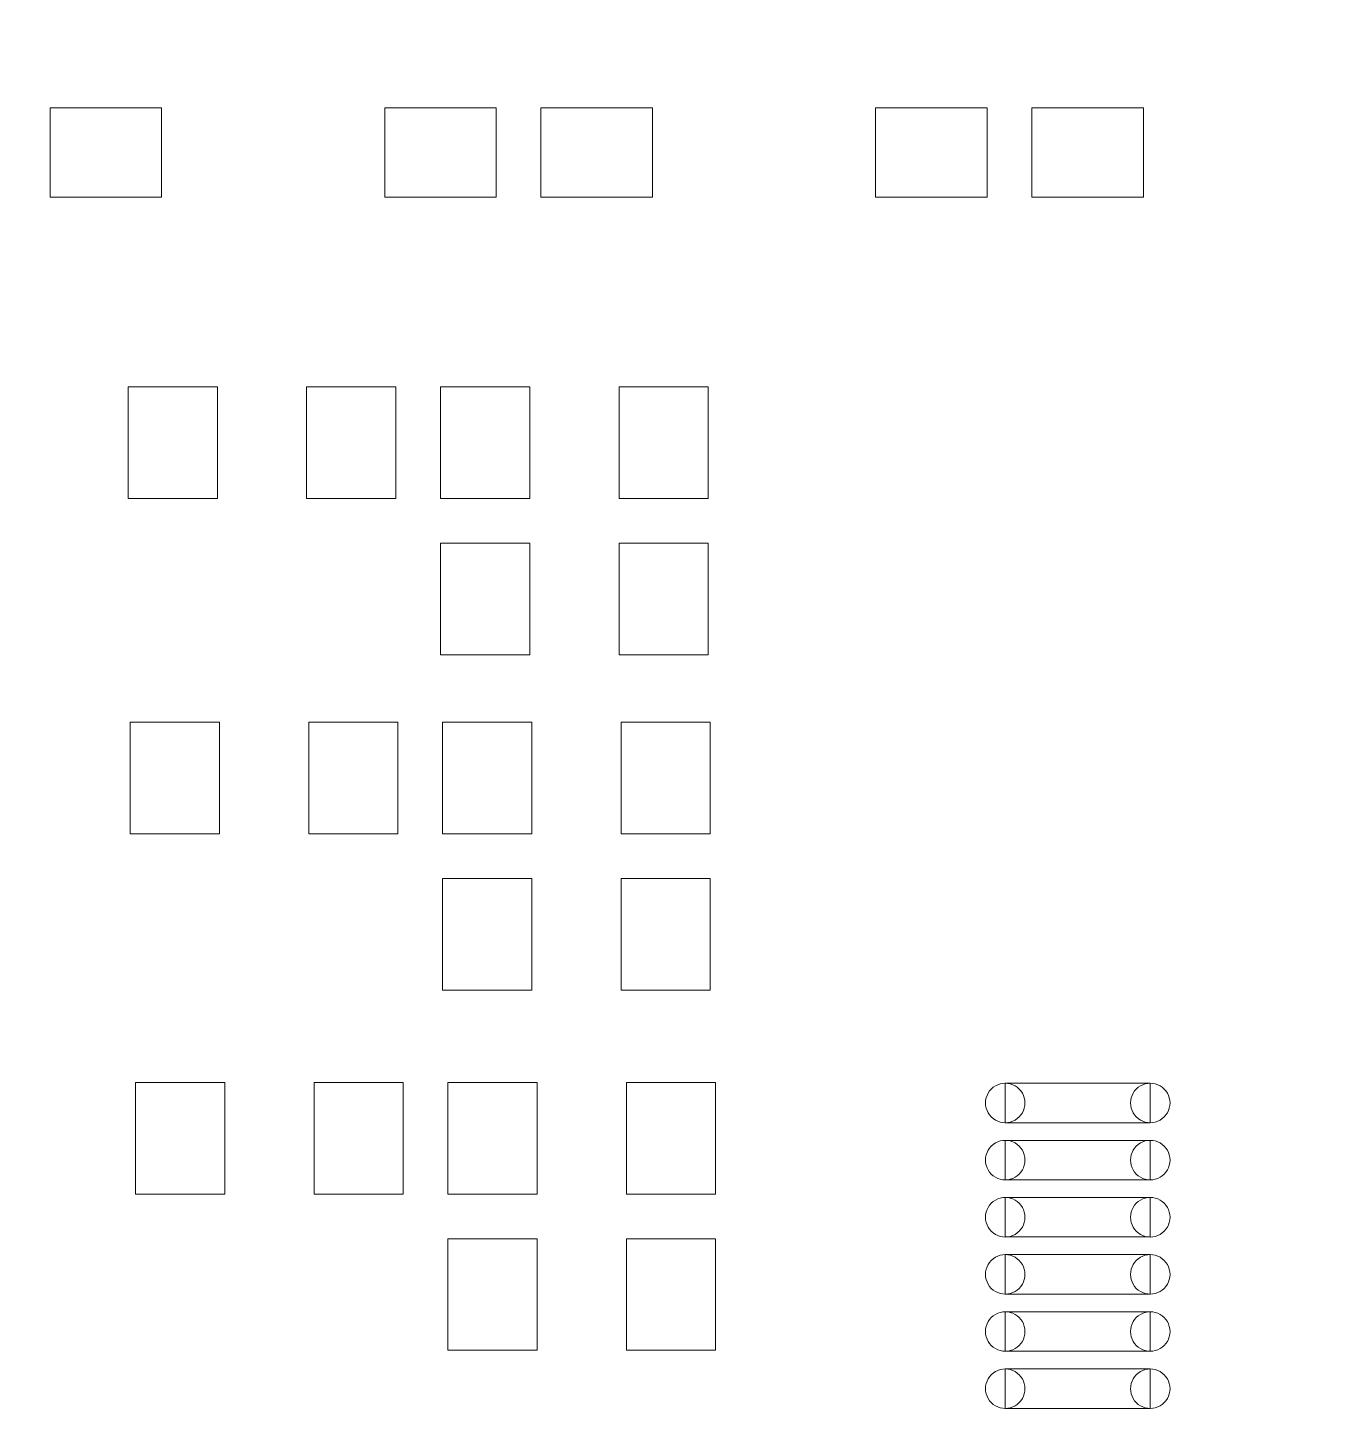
# Model space of a CAD drawing. Header units: millimetres. Extents: x -145 to 117, y -28 to 99.
# Drawn here: x -114.32 to -99.43, y 52.04 to 67.85 of the extents above; entities that cross this region are included whole.
import ezdxf

# ---------------------------------------------------------------- set-up
doc = ezdxf.new("R2010")
doc.units = ezdxf.units.MM
doc.header["$MEASUREMENT"] = 0
doc.layers.add('bottomstencil', color=7, linetype='Continuous')

msp = doc.modelspace()

# ---------------------------------------------------------------- linework, layer by layer
at = {"layer": 'bottomstencil', "color": 8, "lineweight": 9}
msp.add_open_spline([(-17.5854, 99.4833), (-17.5854, 99.4833), (-144.5854, 99.4833), (-144.5854, 99.4833), (-144.5854, 99.4833), (-144.5854, 99.4833), (-144.5854, -27.5167), (-144.5854, -27.5167), (-144.5854, -27.5167), (-144.5854, -27.5167), (-17.5854, -27.5167), (-17.5854, -27.5167), (-17.5854, -27.5167), (-17.5854, -27.5167), (-17.5854, 99.4833), (-17.5854, 99.4833)], degree=3, knots=[0, 0, 0, 0, 0.2, 0.2, 0.2, 0.2, 0.4, 0.4, 0.4, 0.4, 0.6, 0.6, 0.6, 0.6, 1, 1, 1, 1], dxfattribs=at)
at = {"layer": 'bottomstencil', "lineweight": 9}
for points, knots in [([(-114.0673, 65.9172), (-114.0673, 65.9172), (-114.0673, 66.9332), (-114.0673, 66.9332), (-114.0673, 66.9332), (-114.0673, 66.9332), (-112.7973, 66.9332), (-112.7973, 66.9332), (-112.7973, 66.9332), (-112.7973, 66.9332), (-112.7973, 65.9172), (-112.7973, 65.9172), (-112.7973, 65.9172), (-112.7973, 65.9172), (-114.0673, 65.9172), (-114.0673, 65.9172)], [0, 0, 0, 0, 0.2, 0.2, 0.2, 0.2, 0.4, 0.4, 0.4, 0.4, 0.6, 0.6, 0.6, 0.6, 1, 1, 1, 1]), ([(-110.2573, 65.9172), (-110.2573, 65.9172), (-110.2573, 66.9332), (-110.2573, 66.9332), (-110.2573, 66.9332), (-110.2573, 66.9332), (-108.9873, 66.9332), (-108.9873, 66.9332), (-108.9873, 66.9332), (-108.9873, 66.9332), (-108.9873, 65.9172), (-108.9873, 65.9172), (-108.9873, 65.9172), (-108.9873, 65.9172), (-110.2573, 65.9172), (-110.2573, 65.9172)], [0, 0, 0, 0, 0.2, 0.2, 0.2, 0.2, 0.4, 0.4, 0.4, 0.4, 0.6, 0.6, 0.6, 0.6, 1, 1, 1, 1]), ([(-108.4793, 65.9172), (-108.4793, 65.9172), (-108.4793, 66.9332), (-108.4793, 66.9332), (-108.4793, 66.9332), (-108.4793, 66.9332), (-107.2093, 66.9332), (-107.2093, 66.9332), (-107.2093, 66.9332), (-107.2093, 66.9332), (-107.2093, 65.9172), (-107.2093, 65.9172), (-107.2093, 65.9172), (-107.2093, 65.9172), (-108.4793, 65.9172), (-108.4793, 65.9172)], [0, 0, 0, 0, 0.2, 0.2, 0.2, 0.2, 0.4, 0.4, 0.4, 0.4, 0.6, 0.6, 0.6, 0.6, 1, 1, 1, 1]), ([(-104.6693, 65.9172), (-104.6693, 65.9172), (-104.6693, 66.9332), (-104.6693, 66.9332), (-104.6693, 66.9332), (-104.6693, 66.9332), (-103.3993, 66.9332), (-103.3993, 66.9332), (-103.3993, 66.9332), (-103.3993, 66.9332), (-103.3993, 65.9172), (-103.3993, 65.9172), (-103.3993, 65.9172), (-103.3993, 65.9172), (-104.6693, 65.9172), (-104.6693, 65.9172)], [0, 0, 0, 0, 0.2, 0.2, 0.2, 0.2, 0.4, 0.4, 0.4, 0.4, 0.6, 0.6, 0.6, 0.6, 1, 1, 1, 1]), ([(-102.8913, 65.9172), (-102.8913, 65.9172), (-102.8913, 66.9332), (-102.8913, 66.9332), (-102.8913, 66.9332), (-102.8913, 66.9332), (-101.6213, 66.9332), (-101.6213, 66.9332), (-101.6213, 66.9332), (-101.6213, 66.9332), (-101.6213, 65.9172), (-101.6213, 65.9172), (-101.6213, 65.9172), (-101.6213, 65.9172), (-102.8913, 65.9172), (-102.8913, 65.9172)], [0, 0, 0, 0, 0.2, 0.2, 0.2, 0.2, 0.4, 0.4, 0.4, 0.4, 0.6, 0.6, 0.6, 0.6, 1, 1, 1, 1]), ([(-113.1783, 62.4882), (-113.1783, 62.4882), (-113.1783, 63.7582), (-113.1783, 63.7582), (-113.1783, 63.7582), (-113.1783, 63.7582), (-112.1623, 63.7582), (-112.1623, 63.7582), (-112.1623, 63.7582), (-112.1623, 63.7582), (-112.1623, 62.4882), (-112.1623, 62.4882), (-112.1623, 62.4882), (-112.1623, 62.4882), (-113.1783, 62.4882), (-113.1783, 62.4882)], [0, 0, 0, 0, 0.2, 0.2, 0.2, 0.2, 0.4, 0.4, 0.4, 0.4, 0.6, 0.6, 0.6, 0.6, 1, 1, 1, 1]), ([(-111.1463, 62.4882), (-111.1463, 62.4882), (-111.1463, 63.7582), (-111.1463, 63.7582), (-111.1463, 63.7582), (-111.1463, 63.7582), (-110.1303, 63.7582), (-110.1303, 63.7582), (-110.1303, 63.7582), (-110.1303, 63.7582), (-110.1303, 62.4882), (-110.1303, 62.4882), (-110.1303, 62.4882), (-110.1303, 62.4882), (-111.1463, 62.4882), (-111.1463, 62.4882)], [0, 0, 0, 0, 0.2, 0.2, 0.2, 0.2, 0.4, 0.4, 0.4, 0.4, 0.6, 0.6, 0.6, 0.6, 1, 1, 1, 1]), ([(-109.6223, 62.4882), (-109.6223, 62.4882), (-109.6223, 63.7582), (-109.6223, 63.7582), (-109.6223, 63.7582), (-109.6223, 63.7582), (-108.6063, 63.7582), (-108.6063, 63.7582), (-108.6063, 63.7582), (-108.6063, 63.7582), (-108.6063, 62.4882), (-108.6063, 62.4882), (-108.6063, 62.4882), (-108.6063, 62.4882), (-109.6223, 62.4882), (-109.6223, 62.4882)], [0, 0, 0, 0, 0.2, 0.2, 0.2, 0.2, 0.4, 0.4, 0.4, 0.4, 0.6, 0.6, 0.6, 0.6, 1, 1, 1, 1]), ([(-107.5903, 62.4882), (-107.5903, 62.4882), (-107.5903, 63.7582), (-107.5903, 63.7582), (-107.5903, 63.7582), (-107.5903, 63.7582), (-106.5743, 63.7582), (-106.5743, 63.7582), (-106.5743, 63.7582), (-106.5743, 63.7582), (-106.5743, 62.4882), (-106.5743, 62.4882), (-106.5743, 62.4882), (-106.5743, 62.4882), (-107.5903, 62.4882), (-107.5903, 62.4882)], [0, 0, 0, 0, 0.2, 0.2, 0.2, 0.2, 0.4, 0.4, 0.4, 0.4, 0.6, 0.6, 0.6, 0.6, 1, 1, 1, 1]), ([(-109.6223, 60.7102), (-109.6223, 60.7102), (-109.6223, 61.9802), (-109.6223, 61.9802), (-109.6223, 61.9802), (-109.6223, 61.9802), (-108.6063, 61.9802), (-108.6063, 61.9802), (-108.6063, 61.9802), (-108.6063, 61.9802), (-108.6063, 60.7102), (-108.6063, 60.7102), (-108.6063, 60.7102), (-108.6063, 60.7102), (-109.6223, 60.7102), (-109.6223, 60.7102)], [0, 0, 0, 0, 0.2, 0.2, 0.2, 0.2, 0.4, 0.4, 0.4, 0.4, 0.6, 0.6, 0.6, 0.6, 1, 1, 1, 1]), ([(-107.5903, 60.7102), (-107.5903, 60.7102), (-107.5903, 61.9802), (-107.5903, 61.9802), (-107.5903, 61.9802), (-107.5903, 61.9802), (-106.5743, 61.9802), (-106.5743, 61.9802), (-106.5743, 61.9802), (-106.5743, 61.9802), (-106.5743, 60.7102), (-106.5743, 60.7102), (-106.5743, 60.7102), (-106.5743, 60.7102), (-107.5903, 60.7102), (-107.5903, 60.7102)], [0, 0, 0, 0, 0.2, 0.2, 0.2, 0.2, 0.4, 0.4, 0.4, 0.4, 0.6, 0.6, 0.6, 0.6, 1, 1, 1, 1]), ([(-113.1554, 58.6731), (-113.1554, 58.6731), (-113.1554, 59.9431), (-113.1554, 59.9431), (-113.1554, 59.9431), (-113.1554, 59.9431), (-112.1394, 59.9431), (-112.1394, 59.9431), (-112.1394, 59.9431), (-112.1394, 59.9431), (-112.1394, 58.6731), (-112.1394, 58.6731), (-112.1394, 58.6731), (-112.1394, 58.6731), (-113.1554, 58.6731), (-113.1554, 58.6731)], [0, 0, 0, 0, 0.2, 0.2, 0.2, 0.2, 0.4, 0.4, 0.4, 0.4, 0.6, 0.6, 0.6, 0.6, 1, 1, 1, 1]), ([(-111.1234, 58.6731), (-111.1234, 58.6731), (-111.1234, 59.9431), (-111.1234, 59.9431), (-111.1234, 59.9431), (-111.1234, 59.9431), (-110.1074, 59.9431), (-110.1074, 59.9431), (-110.1074, 59.9431), (-110.1074, 59.9431), (-110.1074, 58.6731), (-110.1074, 58.6731), (-110.1074, 58.6731), (-110.1074, 58.6731), (-111.1234, 58.6731), (-111.1234, 58.6731)], [0, 0, 0, 0, 0.2, 0.2, 0.2, 0.2, 0.4, 0.4, 0.4, 0.4, 0.6, 0.6, 0.6, 0.6, 1, 1, 1, 1]), ([(-109.5994, 58.6731), (-109.5994, 58.6731), (-109.5994, 59.9431), (-109.5994, 59.9431), (-109.5994, 59.9431), (-109.5994, 59.9431), (-108.5834, 59.9431), (-108.5834, 59.9431), (-108.5834, 59.9431), (-108.5834, 59.9431), (-108.5834, 58.6731), (-108.5834, 58.6731), (-108.5834, 58.6731), (-108.5834, 58.6731), (-109.5994, 58.6731), (-109.5994, 58.6731)], [0, 0, 0, 0, 0.2, 0.2, 0.2, 0.2, 0.4, 0.4, 0.4, 0.4, 0.6, 0.6, 0.6, 0.6, 1, 1, 1, 1]), ([(-107.5674, 58.6731), (-107.5674, 58.6731), (-107.5674, 59.9431), (-107.5674, 59.9431), (-107.5674, 59.9431), (-107.5674, 59.9431), (-106.5514, 59.9431), (-106.5514, 59.9431), (-106.5514, 59.9431), (-106.5514, 59.9431), (-106.5514, 58.6731), (-106.5514, 58.6731), (-106.5514, 58.6731), (-106.5514, 58.6731), (-107.5674, 58.6731), (-107.5674, 58.6731)], [0, 0, 0, 0, 0.2, 0.2, 0.2, 0.2, 0.4, 0.4, 0.4, 0.4, 0.6, 0.6, 0.6, 0.6, 1, 1, 1, 1]), ([(-109.5994, 56.8951), (-109.5994, 56.8951), (-109.5994, 58.1651), (-109.5994, 58.1651), (-109.5994, 58.1651), (-109.5994, 58.1651), (-108.5834, 58.1651), (-108.5834, 58.1651), (-108.5834, 58.1651), (-108.5834, 58.1651), (-108.5834, 56.8951), (-108.5834, 56.8951), (-108.5834, 56.8951), (-108.5834, 56.8951), (-109.5994, 56.8951), (-109.5994, 56.8951)], [0, 0, 0, 0, 0.2, 0.2, 0.2, 0.2, 0.4, 0.4, 0.4, 0.4, 0.6, 0.6, 0.6, 0.6, 1, 1, 1, 1]), ([(-107.5674, 56.8951), (-107.5674, 56.8951), (-107.5674, 58.1651), (-107.5674, 58.1651), (-107.5674, 58.1651), (-107.5674, 58.1651), (-106.5514, 58.1651), (-106.5514, 58.1651), (-106.5514, 58.1651), (-106.5514, 58.1651), (-106.5514, 56.8951), (-106.5514, 56.8951), (-106.5514, 56.8951), (-106.5514, 56.8951), (-107.5674, 56.8951), (-107.5674, 56.8951)], [0, 0, 0, 0, 0.2, 0.2, 0.2, 0.2, 0.4, 0.4, 0.4, 0.4, 0.6, 0.6, 0.6, 0.6, 1, 1, 1, 1]), ([(-113.0945, 54.5761), (-113.0945, 54.5761), (-113.0945, 55.8461), (-113.0945, 55.8461), (-113.0945, 55.8461), (-113.0945, 55.8461), (-112.0785, 55.8461), (-112.0785, 55.8461), (-112.0785, 55.8461), (-112.0785, 55.8461), (-112.0785, 54.5761), (-112.0785, 54.5761), (-112.0785, 54.5761), (-112.0785, 54.5761), (-113.0945, 54.5761), (-113.0945, 54.5761)], [0, 0, 0, 0, 0.2, 0.2, 0.2, 0.2, 0.4, 0.4, 0.4, 0.4, 0.6, 0.6, 0.6, 0.6, 1, 1, 1, 1]), ([(-111.0625, 54.5761), (-111.0625, 54.5761), (-111.0625, 55.8461), (-111.0625, 55.8461), (-111.0625, 55.8461), (-111.0625, 55.8461), (-110.0465, 55.8461), (-110.0465, 55.8461), (-110.0465, 55.8461), (-110.0465, 55.8461), (-110.0465, 54.5761), (-110.0465, 54.5761), (-110.0465, 54.5761), (-110.0465, 54.5761), (-111.0625, 54.5761), (-111.0625, 54.5761)], [0, 0, 0, 0, 0.2, 0.2, 0.2, 0.2, 0.4, 0.4, 0.4, 0.4, 0.6, 0.6, 0.6, 0.6, 1, 1, 1, 1]), ([(-109.5385, 54.5761), (-109.5385, 54.5761), (-109.5385, 55.8461), (-109.5385, 55.8461), (-109.5385, 55.8461), (-109.5385, 55.8461), (-108.5225, 55.8461), (-108.5225, 55.8461), (-108.5225, 55.8461), (-108.5225, 55.8461), (-108.5225, 54.5761), (-108.5225, 54.5761), (-108.5225, 54.5761), (-108.5225, 54.5761), (-109.5385, 54.5761), (-109.5385, 54.5761)], [0, 0, 0, 0, 0.2, 0.2, 0.2, 0.2, 0.4, 0.4, 0.4, 0.4, 0.6, 0.6, 0.6, 0.6, 1, 1, 1, 1]), ([(-107.5065, 54.5761), (-107.5065, 54.5761), (-107.5065, 55.8461), (-107.5065, 55.8461), (-107.5065, 55.8461), (-107.5065, 55.8461), (-106.4905, 55.8461), (-106.4905, 55.8461), (-106.4905, 55.8461), (-106.4905, 55.8461), (-106.4905, 54.5761), (-106.4905, 54.5761), (-106.4905, 54.5761), (-106.4905, 54.5761), (-107.5065, 54.5761), (-107.5065, 54.5761)], [0, 0, 0, 0, 0.2, 0.2, 0.2, 0.2, 0.4, 0.4, 0.4, 0.4, 0.6, 0.6, 0.6, 0.6, 1, 1, 1, 1]), ([(-103.4184, 55.6124), (-103.4184, 55.6927), (-103.3755, 55.7669), (-103.306, 55.8071), (-103.306, 55.8071), (-103.2364, 55.8472), (-103.1507, 55.8472), (-103.0812, 55.8071), (-103.0812, 55.8071), (-103.0116, 55.7669), (-102.9688, 55.6927), (-102.9688, 55.6124)], [0, 0, 0, 0, 0.25, 0.25, 0.25, 0.25, 0.5, 0.5, 0.5, 0.5, 1, 1, 1, 1]), ([(-103.1936, 55.3876), (-103.1936, 55.3876), (-103.1936, 55.8372), (-103.1936, 55.8372), (-103.1936, 55.8372), (-103.1936, 55.8372), (-101.5426, 55.8372), (-101.5426, 55.8372), (-101.5426, 55.8372), (-101.5426, 55.8372), (-101.5426, 55.3876), (-101.5426, 55.3876), (-101.5426, 55.3876), (-101.5426, 55.3876), (-103.1936, 55.3876), (-103.1936, 55.3876)], [0, 0, 0, 0, 0.2, 0.2, 0.2, 0.2, 0.4, 0.4, 0.4, 0.4, 0.6, 0.6, 0.6, 0.6, 1, 1, 1, 1]), ([(-101.7674, 55.6124), (-101.7674, 55.6927), (-101.7245, 55.7669), (-101.655, 55.8071), (-101.655, 55.8071), (-101.5854, 55.8472), (-101.4997, 55.8472), (-101.4302, 55.8071), (-101.4302, 55.8071), (-101.3606, 55.7669), (-101.3178, 55.6927), (-101.3178, 55.6124)], [0, 0, 0, 0, 0.25, 0.25, 0.25, 0.25, 0.5, 0.5, 0.5, 0.5, 1, 1, 1, 1]), ([(-102.9688, 55.6124), (-102.9688, 55.5321), (-103.0116, 55.4579), (-103.0812, 55.4177), (-103.0812, 55.4177), (-103.1507, 55.3776), (-103.2364, 55.3776), (-103.306, 55.4177), (-103.306, 55.4177), (-103.3755, 55.4579), (-103.4184, 55.5321), (-103.4184, 55.6124)], [0, 0, 0, 0, 0.25, 0.25, 0.25, 0.25, 0.5, 0.5, 0.5, 0.5, 1, 1, 1, 1]), ([(-103.1936, 55.6124), (-103.1936, 55.6124), (-103.1936, 55.6124), (-103.1936, 55.6124), (-103.1936, 55.6124), (-103.1936, 55.6124), (-103.1936, 55.6124), (-103.1936, 55.6124), (-103.1936, 55.6124), (-103.1936, 55.6124), (-103.1936, 55.6124), (-103.1936, 55.6124)], [0, 0, 0, 0, 0.25, 0.25, 0.25, 0.25, 0.5, 0.5, 0.5, 0.5, 1, 1, 1, 1]), ([(-103.1936, 55.6124), (-103.1936, 55.6124), (-103.1936, 55.6124), (-103.1936, 55.6124), (-103.1936, 55.6124), (-103.1936, 55.6124), (-103.1936, 55.6124), (-103.1936, 55.6124), (-103.1936, 55.6124), (-103.1936, 55.6124), (-103.1936, 55.6124), (-103.1936, 55.6124)], [0, 0, 0, 0, 0.25, 0.25, 0.25, 0.25, 0.5, 0.5, 0.5, 0.5, 1, 1, 1, 1]), ([(-101.3178, 55.6124), (-101.3178, 55.5321), (-101.3606, 55.4579), (-101.4302, 55.4177), (-101.4302, 55.4177), (-101.4997, 55.3776), (-101.5854, 55.3776), (-101.655, 55.4177), (-101.655, 55.4177), (-101.7245, 55.4579), (-101.7674, 55.5321), (-101.7674, 55.6124)], [0, 0, 0, 0, 0.25, 0.25, 0.25, 0.25, 0.5, 0.5, 0.5, 0.5, 1, 1, 1, 1]), ([(-101.5426, 55.6124), (-101.5426, 55.6124), (-101.5426, 55.6124), (-101.5426, 55.6124), (-101.5426, 55.6124), (-101.5426, 55.6124), (-101.5426, 55.6124), (-101.5426, 55.6124), (-101.5426, 55.6124), (-101.5426, 55.6124), (-101.5426, 55.6124), (-101.5426, 55.6124)], [0, 0, 0, 0, 0.25, 0.25, 0.25, 0.25, 0.5, 0.5, 0.5, 0.5, 1, 1, 1, 1]), ([(-101.5426, 55.6124), (-101.5426, 55.6124), (-101.5426, 55.6124), (-101.5426, 55.6124), (-101.5426, 55.6124), (-101.5426, 55.6124), (-101.5426, 55.6124), (-101.5426, 55.6124), (-101.5426, 55.6124), (-101.5426, 55.6124), (-101.5426, 55.6124), (-101.5426, 55.6124)], [0, 0, 0, 0, 0.25, 0.25, 0.25, 0.25, 0.5, 0.5, 0.5, 0.5, 1, 1, 1, 1]), ([(-103.4184, 54.9622), (-103.4184, 55.0425), (-103.3755, 55.1167), (-103.306, 55.1569), (-103.306, 55.1569), (-103.2364, 55.197), (-103.1507, 55.197), (-103.0812, 55.1569), (-103.0812, 55.1569), (-103.0116, 55.1167), (-102.9688, 55.0425), (-102.9688, 54.9622)], [0, 0, 0, 0, 0.25, 0.25, 0.25, 0.25, 0.5, 0.5, 0.5, 0.5, 1, 1, 1, 1]), ([(-103.1936, 54.7374), (-103.1936, 54.7374), (-103.1936, 55.187), (-103.1936, 55.187), (-103.1936, 55.187), (-103.1936, 55.187), (-101.5426, 55.187), (-101.5426, 55.187), (-101.5426, 55.187), (-101.5426, 55.187), (-101.5426, 54.7374), (-101.5426, 54.7374), (-101.5426, 54.7374), (-101.5426, 54.7374), (-103.1936, 54.7374), (-103.1936, 54.7374)], [0, 0, 0, 0, 0.2, 0.2, 0.2, 0.2, 0.4, 0.4, 0.4, 0.4, 0.6, 0.6, 0.6, 0.6, 1, 1, 1, 1]), ([(-101.7674, 54.9622), (-101.7674, 55.0425), (-101.7245, 55.1167), (-101.655, 55.1569), (-101.655, 55.1569), (-101.5854, 55.197), (-101.4997, 55.197), (-101.4302, 55.1569), (-101.4302, 55.1569), (-101.3606, 55.1167), (-101.3178, 55.0425), (-101.3178, 54.9622)], [0, 0, 0, 0, 0.25, 0.25, 0.25, 0.25, 0.5, 0.5, 0.5, 0.5, 1, 1, 1, 1]), ([(-102.9688, 54.9622), (-102.9688, 54.8819), (-103.0116, 54.8077), (-103.0812, 54.7675), (-103.0812, 54.7675), (-103.1507, 54.7274), (-103.2364, 54.7274), (-103.306, 54.7675), (-103.306, 54.7675), (-103.3755, 54.8077), (-103.4184, 54.8819), (-103.4184, 54.9622)], [0, 0, 0, 0, 0.25, 0.25, 0.25, 0.25, 0.5, 0.5, 0.5, 0.5, 1, 1, 1, 1]), ([(-103.1936, 54.9622), (-103.1936, 54.9622), (-103.1936, 54.9622), (-103.1936, 54.9622), (-103.1936, 54.9622), (-103.1936, 54.9622), (-103.1936, 54.9622), (-103.1936, 54.9622), (-103.1936, 54.9622), (-103.1936, 54.9622), (-103.1936, 54.9622), (-103.1936, 54.9622)], [0, 0, 0, 0, 0.25, 0.25, 0.25, 0.25, 0.5, 0.5, 0.5, 0.5, 1, 1, 1, 1]), ([(-103.1936, 54.9622), (-103.1936, 54.9622), (-103.1936, 54.9622), (-103.1936, 54.9622), (-103.1936, 54.9622), (-103.1936, 54.9622), (-103.1936, 54.9622), (-103.1936, 54.9622), (-103.1936, 54.9622), (-103.1936, 54.9622), (-103.1936, 54.9622), (-103.1936, 54.9622)], [0, 0, 0, 0, 0.25, 0.25, 0.25, 0.25, 0.5, 0.5, 0.5, 0.5, 1, 1, 1, 1]), ([(-101.3178, 54.9622), (-101.3178, 54.8819), (-101.3606, 54.8077), (-101.4302, 54.7675), (-101.4302, 54.7675), (-101.4997, 54.7274), (-101.5854, 54.7274), (-101.655, 54.7675), (-101.655, 54.7675), (-101.7245, 54.8077), (-101.7674, 54.8819), (-101.7674, 54.9622)], [0, 0, 0, 0, 0.25, 0.25, 0.25, 0.25, 0.5, 0.5, 0.5, 0.5, 1, 1, 1, 1]), ([(-101.5426, 54.9622), (-101.5426, 54.9622), (-101.5426, 54.9622), (-101.5426, 54.9622), (-101.5426, 54.9622), (-101.5426, 54.9622), (-101.5426, 54.9622), (-101.5426, 54.9622), (-101.5426, 54.9622), (-101.5426, 54.9622), (-101.5426, 54.9622), (-101.5426, 54.9622)], [0, 0, 0, 0, 0.25, 0.25, 0.25, 0.25, 0.5, 0.5, 0.5, 0.5, 1, 1, 1, 1]), ([(-101.5426, 54.9622), (-101.5426, 54.9622), (-101.5426, 54.9622), (-101.5426, 54.9622), (-101.5426, 54.9622), (-101.5426, 54.9622), (-101.5426, 54.9622), (-101.5426, 54.9622), (-101.5426, 54.9622), (-101.5426, 54.9622), (-101.5426, 54.9622), (-101.5426, 54.9622)], [0, 0, 0, 0, 0.25, 0.25, 0.25, 0.25, 0.5, 0.5, 0.5, 0.5, 1, 1, 1, 1]), ([(-103.4184, 54.3119), (-103.4184, 54.3922), (-103.3755, 54.4665), (-103.306, 54.5066), (-103.306, 54.5066), (-103.2364, 54.5468), (-103.1507, 54.5468), (-103.0812, 54.5066), (-103.0812, 54.5066), (-103.0116, 54.4665), (-102.9688, 54.3922), (-102.9688, 54.3119)], [0, 0, 0, 0, 0.25, 0.25, 0.25, 0.25, 0.5, 0.5, 0.5, 0.5, 1, 1, 1, 1]), ([(-101.7674, 54.3119), (-101.7674, 54.3922), (-101.7245, 54.4665), (-101.655, 54.5066), (-101.655, 54.5066), (-101.5854, 54.5468), (-101.4997, 54.5468), (-101.4302, 54.5066), (-101.4302, 54.5066), (-101.3606, 54.4665), (-101.3178, 54.3922), (-101.3178, 54.3119)], [0, 0, 0, 0, 0.25, 0.25, 0.25, 0.25, 0.5, 0.5, 0.5, 0.5, 1, 1, 1, 1]), ([(-103.1936, 54.0872), (-103.1936, 54.0872), (-103.1936, 54.5367), (-103.1936, 54.5367), (-103.1936, 54.5367), (-103.1936, 54.5367), (-101.5426, 54.5367), (-101.5426, 54.5367), (-101.5426, 54.5367), (-101.5426, 54.5367), (-101.5426, 54.0872), (-101.5426, 54.0872), (-101.5426, 54.0872), (-101.5426, 54.0872), (-103.1936, 54.0872), (-103.1936, 54.0872)], [0, 0, 0, 0, 0.2, 0.2, 0.2, 0.2, 0.4, 0.4, 0.4, 0.4, 0.6, 0.6, 0.6, 0.6, 1, 1, 1, 1]), ([(-102.9688, 54.3119), (-102.9688, 54.2316), (-103.0116, 54.1574), (-103.0812, 54.1173), (-103.0812, 54.1173), (-103.1507, 54.0771), (-103.2364, 54.0771), (-103.306, 54.1173), (-103.306, 54.1173), (-103.3755, 54.1574), (-103.4184, 54.2316), (-103.4184, 54.3119)], [0, 0, 0, 0, 0.25, 0.25, 0.25, 0.25, 0.5, 0.5, 0.5, 0.5, 1, 1, 1, 1]), ([(-103.1936, 54.3119), (-103.1936, 54.3119), (-103.1936, 54.3119), (-103.1936, 54.3119), (-103.1936, 54.3119), (-103.1936, 54.3119), (-103.1936, 54.3119), (-103.1936, 54.3119), (-103.1936, 54.3119), (-103.1936, 54.3119), (-103.1936, 54.3119), (-103.1936, 54.3119)], [0, 0, 0, 0, 0.25, 0.25, 0.25, 0.25, 0.5, 0.5, 0.5, 0.5, 1, 1, 1, 1]), ([(-103.1936, 54.3119), (-103.1936, 54.3119), (-103.1936, 54.3119), (-103.1936, 54.3119), (-103.1936, 54.3119), (-103.1936, 54.3119), (-103.1936, 54.3119), (-103.1936, 54.3119), (-103.1936, 54.3119), (-103.1936, 54.3119), (-103.1936, 54.3119), (-103.1936, 54.3119)], [0, 0, 0, 0, 0.25, 0.25, 0.25, 0.25, 0.5, 0.5, 0.5, 0.5, 1, 1, 1, 1]), ([(-101.3178, 54.3119), (-101.3178, 54.2316), (-101.3606, 54.1574), (-101.4302, 54.1173), (-101.4302, 54.1173), (-101.4997, 54.0771), (-101.5854, 54.0771), (-101.655, 54.1173), (-101.655, 54.1173), (-101.7245, 54.1574), (-101.7674, 54.2316), (-101.7674, 54.3119)], [0, 0, 0, 0, 0.25, 0.25, 0.25, 0.25, 0.5, 0.5, 0.5, 0.5, 1, 1, 1, 1]), ([(-101.5426, 54.3119), (-101.5426, 54.3119), (-101.5426, 54.3119), (-101.5426, 54.3119), (-101.5426, 54.3119), (-101.5426, 54.3119), (-101.5426, 54.3119), (-101.5426, 54.3119), (-101.5426, 54.3119), (-101.5426, 54.3119), (-101.5426, 54.3119), (-101.5426, 54.3119)], [0, 0, 0, 0, 0.25, 0.25, 0.25, 0.25, 0.5, 0.5, 0.5, 0.5, 1, 1, 1, 1]), ([(-101.5426, 54.3119), (-101.5426, 54.3119), (-101.5426, 54.3119), (-101.5426, 54.3119), (-101.5426, 54.3119), (-101.5426, 54.3119), (-101.5426, 54.3119), (-101.5426, 54.3119), (-101.5426, 54.3119), (-101.5426, 54.3119), (-101.5426, 54.3119), (-101.5426, 54.3119)], [0, 0, 0, 0, 0.25, 0.25, 0.25, 0.25, 0.5, 0.5, 0.5, 0.5, 1, 1, 1, 1]), ([(-109.5385, 52.7981), (-109.5385, 52.7981), (-109.5385, 54.0681), (-109.5385, 54.0681), (-109.5385, 54.0681), (-109.5385, 54.0681), (-108.5225, 54.0681), (-108.5225, 54.0681), (-108.5225, 54.0681), (-108.5225, 54.0681), (-108.5225, 52.7981), (-108.5225, 52.7981), (-108.5225, 52.7981), (-108.5225, 52.7981), (-109.5385, 52.7981), (-109.5385, 52.7981)], [0, 0, 0, 0, 0.2, 0.2, 0.2, 0.2, 0.4, 0.4, 0.4, 0.4, 0.6, 0.6, 0.6, 0.6, 1, 1, 1, 1]), ([(-107.5065, 52.7981), (-107.5065, 52.7981), (-107.5065, 54.0681), (-107.5065, 54.0681), (-107.5065, 54.0681), (-107.5065, 54.0681), (-106.4905, 54.0681), (-106.4905, 54.0681), (-106.4905, 54.0681), (-106.4905, 54.0681), (-106.4905, 52.7981), (-106.4905, 52.7981), (-106.4905, 52.7981), (-106.4905, 52.7981), (-107.5065, 52.7981), (-107.5065, 52.7981)], [0, 0, 0, 0, 0.2, 0.2, 0.2, 0.2, 0.4, 0.4, 0.4, 0.4, 0.6, 0.6, 0.6, 0.6, 1, 1, 1, 1]), ([(-103.4184, 53.6617), (-103.4184, 53.742), (-103.3755, 53.8162), (-103.306, 53.8564), (-103.306, 53.8564), (-103.2364, 53.8965), (-103.1507, 53.8965), (-103.0812, 53.8564), (-103.0812, 53.8564), (-103.0116, 53.8162), (-102.9688, 53.742), (-102.9688, 53.6617)], [0, 0, 0, 0, 0.25, 0.25, 0.25, 0.25, 0.5, 0.5, 0.5, 0.5, 1, 1, 1, 1]), ([(-103.1936, 53.4369), (-103.1936, 53.4369), (-103.1936, 53.8865), (-103.1936, 53.8865), (-103.1936, 53.8865), (-103.1936, 53.8865), (-101.5426, 53.8865), (-101.5426, 53.8865), (-101.5426, 53.8865), (-101.5426, 53.8865), (-101.5426, 53.4369), (-101.5426, 53.4369), (-101.5426, 53.4369), (-101.5426, 53.4369), (-103.1936, 53.4369), (-103.1936, 53.4369)], [0, 0, 0, 0, 0.2, 0.2, 0.2, 0.2, 0.4, 0.4, 0.4, 0.4, 0.6, 0.6, 0.6, 0.6, 1, 1, 1, 1]), ([(-101.7674, 53.6617), (-101.7674, 53.742), (-101.7245, 53.8162), (-101.655, 53.8564), (-101.655, 53.8564), (-101.5854, 53.8965), (-101.4997, 53.8965), (-101.4302, 53.8564), (-101.4302, 53.8564), (-101.3606, 53.8162), (-101.3178, 53.742), (-101.3178, 53.6617)], [0, 0, 0, 0, 0.25, 0.25, 0.25, 0.25, 0.5, 0.5, 0.5, 0.5, 1, 1, 1, 1]), ([(-102.9688, 53.6617), (-102.9688, 53.5814), (-103.0116, 53.5072), (-103.0812, 53.467), (-103.0812, 53.467), (-103.1507, 53.4269), (-103.2364, 53.4269), (-103.306, 53.467), (-103.306, 53.467), (-103.3755, 53.5072), (-103.4184, 53.5814), (-103.4184, 53.6617)], [0, 0, 0, 0, 0.25, 0.25, 0.25, 0.25, 0.5, 0.5, 0.5, 0.5, 1, 1, 1, 1]), ([(-103.1936, 53.6617), (-103.1936, 53.6617), (-103.1936, 53.6617), (-103.1936, 53.6617), (-103.1936, 53.6617), (-103.1936, 53.6617), (-103.1936, 53.6617), (-103.1936, 53.6617), (-103.1936, 53.6617), (-103.1936, 53.6617), (-103.1936, 53.6617), (-103.1936, 53.6617)], [0, 0, 0, 0, 0.25, 0.25, 0.25, 0.25, 0.5, 0.5, 0.5, 0.5, 1, 1, 1, 1]), ([(-103.1936, 53.6617), (-103.1936, 53.6617), (-103.1936, 53.6617), (-103.1936, 53.6617), (-103.1936, 53.6617), (-103.1936, 53.6617), (-103.1936, 53.6617), (-103.1936, 53.6617), (-103.1936, 53.6617), (-103.1936, 53.6617), (-103.1936, 53.6617), (-103.1936, 53.6617)], [0, 0, 0, 0, 0.25, 0.25, 0.25, 0.25, 0.5, 0.5, 0.5, 0.5, 1, 1, 1, 1]), ([(-101.3178, 53.6617), (-101.3178, 53.5814), (-101.3606, 53.5072), (-101.4302, 53.467), (-101.4302, 53.467), (-101.4997, 53.4269), (-101.5854, 53.4269), (-101.655, 53.467), (-101.655, 53.467), (-101.7245, 53.5072), (-101.7674, 53.5814), (-101.7674, 53.6617)], [0, 0, 0, 0, 0.25, 0.25, 0.25, 0.25, 0.5, 0.5, 0.5, 0.5, 1, 1, 1, 1]), ([(-101.5426, 53.6617), (-101.5426, 53.6617), (-101.5426, 53.6617), (-101.5426, 53.6617), (-101.5426, 53.6617), (-101.5426, 53.6617), (-101.5426, 53.6617), (-101.5426, 53.6617), (-101.5426, 53.6617), (-101.5426, 53.6617), (-101.5426, 53.6617), (-101.5426, 53.6617)], [0, 0, 0, 0, 0.25, 0.25, 0.25, 0.25, 0.5, 0.5, 0.5, 0.5, 1, 1, 1, 1]), ([(-101.5426, 53.6617), (-101.5426, 53.6617), (-101.5426, 53.6617), (-101.5426, 53.6617), (-101.5426, 53.6617), (-101.5426, 53.6617), (-101.5426, 53.6617), (-101.5426, 53.6617), (-101.5426, 53.6617), (-101.5426, 53.6617), (-101.5426, 53.6617), (-101.5426, 53.6617)], [0, 0, 0, 0, 0.25, 0.25, 0.25, 0.25, 0.5, 0.5, 0.5, 0.5, 1, 1, 1, 1]), ([(-103.4184, 53.0115), (-103.4184, 53.0918), (-103.3755, 53.166), (-103.306, 53.2061), (-103.306, 53.2061), (-103.2364, 53.2463), (-103.1507, 53.2463), (-103.0812, 53.2061), (-103.0812, 53.2061), (-103.0116, 53.166), (-102.9688, 53.0918), (-102.9688, 53.0115)], [0, 0, 0, 0, 0.25, 0.25, 0.25, 0.25, 0.5, 0.5, 0.5, 0.5, 1, 1, 1, 1]), ([(-103.1936, 52.7867), (-103.1936, 52.7867), (-103.1936, 53.2362), (-103.1936, 53.2362), (-103.1936, 53.2362), (-103.1936, 53.2362), (-101.5426, 53.2362), (-101.5426, 53.2362), (-101.5426, 53.2362), (-101.5426, 53.2362), (-101.5426, 52.7867), (-101.5426, 52.7867), (-101.5426, 52.7867), (-101.5426, 52.7867), (-103.1936, 52.7867), (-103.1936, 52.7867)], [0, 0, 0, 0, 0.2, 0.2, 0.2, 0.2, 0.4, 0.4, 0.4, 0.4, 0.6, 0.6, 0.6, 0.6, 1, 1, 1, 1]), ([(-101.7674, 53.0115), (-101.7674, 53.0918), (-101.7245, 53.166), (-101.655, 53.2061), (-101.655, 53.2061), (-101.5854, 53.2463), (-101.4997, 53.2463), (-101.4302, 53.2061), (-101.4302, 53.2061), (-101.3606, 53.166), (-101.3178, 53.0918), (-101.3178, 53.0115)], [0, 0, 0, 0, 0.25, 0.25, 0.25, 0.25, 0.5, 0.5, 0.5, 0.5, 1, 1, 1, 1]), ([(-102.9688, 53.0115), (-102.9688, 52.9312), (-103.0116, 52.8569), (-103.0812, 52.8168), (-103.0812, 52.8168), (-103.1507, 52.7766), (-103.2364, 52.7766), (-103.306, 52.8168), (-103.306, 52.8168), (-103.3755, 52.8569), (-103.4184, 52.9312), (-103.4184, 53.0115)], [0, 0, 0, 0, 0.25, 0.25, 0.25, 0.25, 0.5, 0.5, 0.5, 0.5, 1, 1, 1, 1]), ([(-103.1936, 53.0115), (-103.1936, 53.0115), (-103.1936, 53.0115), (-103.1936, 53.0115), (-103.1936, 53.0115), (-103.1936, 53.0115), (-103.1936, 53.0115), (-103.1936, 53.0115), (-103.1936, 53.0115), (-103.1936, 53.0115), (-103.1936, 53.0115), (-103.1936, 53.0115)], [0, 0, 0, 0, 0.25, 0.25, 0.25, 0.25, 0.5, 0.5, 0.5, 0.5, 1, 1, 1, 1]), ([(-103.1936, 53.0115), (-103.1936, 53.0115), (-103.1936, 53.0115), (-103.1936, 53.0115), (-103.1936, 53.0115), (-103.1936, 53.0115), (-103.1936, 53.0115), (-103.1936, 53.0115), (-103.1936, 53.0115), (-103.1936, 53.0115), (-103.1936, 53.0115), (-103.1936, 53.0115)], [0, 0, 0, 0, 0.25, 0.25, 0.25, 0.25, 0.5, 0.5, 0.5, 0.5, 1, 1, 1, 1]), ([(-101.3178, 53.0115), (-101.3178, 52.9312), (-101.3606, 52.8569), (-101.4302, 52.8168), (-101.4302, 52.8168), (-101.4997, 52.7766), (-101.5854, 52.7766), (-101.655, 52.8168), (-101.655, 52.8168), (-101.7245, 52.8569), (-101.7674, 52.9312), (-101.7674, 53.0115)], [0, 0, 0, 0, 0.25, 0.25, 0.25, 0.25, 0.5, 0.5, 0.5, 0.5, 1, 1, 1, 1]), ([(-101.5426, 53.0115), (-101.5426, 53.0115), (-101.5426, 53.0115), (-101.5426, 53.0115), (-101.5426, 53.0115), (-101.5426, 53.0115), (-101.5426, 53.0115), (-101.5426, 53.0115), (-101.5426, 53.0115), (-101.5426, 53.0115), (-101.5426, 53.0115), (-101.5426, 53.0115)], [0, 0, 0, 0, 0.25, 0.25, 0.25, 0.25, 0.5, 0.5, 0.5, 0.5, 1, 1, 1, 1]), ([(-101.5426, 53.0115), (-101.5426, 53.0115), (-101.5426, 53.0115), (-101.5426, 53.0115), (-101.5426, 53.0115), (-101.5426, 53.0115), (-101.5426, 53.0115), (-101.5426, 53.0115), (-101.5426, 53.0115), (-101.5426, 53.0115), (-101.5426, 53.0115), (-101.5426, 53.0115)], [0, 0, 0, 0, 0.25, 0.25, 0.25, 0.25, 0.5, 0.5, 0.5, 0.5, 1, 1, 1, 1]), ([(-103.4184, 52.3612), (-103.4184, 52.4415), (-103.3755, 52.5157), (-103.306, 52.5559), (-103.306, 52.5559), (-103.2364, 52.596), (-103.1507, 52.596), (-103.0812, 52.5559), (-103.0812, 52.5559), (-103.0116, 52.5157), (-102.9688, 52.4415), (-102.9688, 52.3612)], [0, 0, 0, 0, 0.25, 0.25, 0.25, 0.25, 0.5, 0.5, 0.5, 0.5, 1, 1, 1, 1]), ([(-103.1936, 52.1364), (-103.1936, 52.1364), (-103.1936, 52.586), (-103.1936, 52.586), (-103.1936, 52.586), (-103.1936, 52.586), (-101.5426, 52.586), (-101.5426, 52.586), (-101.5426, 52.586), (-101.5426, 52.586), (-101.5426, 52.1364), (-101.5426, 52.1364), (-101.5426, 52.1364), (-101.5426, 52.1364), (-103.1936, 52.1364), (-103.1936, 52.1364)], [0, 0, 0, 0, 0.2, 0.2, 0.2, 0.2, 0.4, 0.4, 0.4, 0.4, 0.6, 0.6, 0.6, 0.6, 1, 1, 1, 1]), ([(-101.7674, 52.3612), (-101.7674, 52.4415), (-101.7245, 52.5157), (-101.655, 52.5559), (-101.655, 52.5559), (-101.5854, 52.596), (-101.4997, 52.596), (-101.4302, 52.5559), (-101.4302, 52.5559), (-101.3606, 52.5157), (-101.3178, 52.4415), (-101.3178, 52.3612)], [0, 0, 0, 0, 0.25, 0.25, 0.25, 0.25, 0.5, 0.5, 0.5, 0.5, 1, 1, 1, 1]), ([(-102.9688, 52.3612), (-102.9688, 52.2809), (-103.0116, 52.2067), (-103.0812, 52.1665), (-103.0812, 52.1665), (-103.1507, 52.1264), (-103.2364, 52.1264), (-103.306, 52.1665), (-103.306, 52.1665), (-103.3755, 52.2067), (-103.4184, 52.2809), (-103.4184, 52.3612)], [0, 0, 0, 0, 0.25, 0.25, 0.25, 0.25, 0.5, 0.5, 0.5, 0.5, 1, 1, 1, 1]), ([(-103.1936, 52.3612), (-103.1936, 52.3612), (-103.1936, 52.3612), (-103.1936, 52.3612), (-103.1936, 52.3612), (-103.1936, 52.3612), (-103.1936, 52.3612), (-103.1936, 52.3612), (-103.1936, 52.3612), (-103.1936, 52.3612), (-103.1936, 52.3612), (-103.1936, 52.3612)], [0, 0, 0, 0, 0.25, 0.25, 0.25, 0.25, 0.5, 0.5, 0.5, 0.5, 1, 1, 1, 1]), ([(-103.1936, 52.3612), (-103.1936, 52.3612), (-103.1936, 52.3612), (-103.1936, 52.3612), (-103.1936, 52.3612), (-103.1936, 52.3612), (-103.1936, 52.3612), (-103.1936, 52.3612), (-103.1936, 52.3612), (-103.1936, 52.3612), (-103.1936, 52.3612), (-103.1936, 52.3612)], [0, 0, 0, 0, 0.25, 0.25, 0.25, 0.25, 0.5, 0.5, 0.5, 0.5, 1, 1, 1, 1]), ([(-101.3178, 52.3612), (-101.3178, 52.2809), (-101.3606, 52.2067), (-101.4302, 52.1665), (-101.4302, 52.1665), (-101.4997, 52.1264), (-101.5854, 52.1264), (-101.655, 52.1665), (-101.655, 52.1665), (-101.7245, 52.2067), (-101.7674, 52.2809), (-101.7674, 52.3612)], [0, 0, 0, 0, 0.25, 0.25, 0.25, 0.25, 0.5, 0.5, 0.5, 0.5, 1, 1, 1, 1]), ([(-101.5426, 52.3612), (-101.5426, 52.3612), (-101.5426, 52.3612), (-101.5426, 52.3612), (-101.5426, 52.3612), (-101.5426, 52.3612), (-101.5426, 52.3612), (-101.5426, 52.3612), (-101.5426, 52.3612), (-101.5426, 52.3612), (-101.5426, 52.3612), (-101.5426, 52.3612)], [0, 0, 0, 0, 0.25, 0.25, 0.25, 0.25, 0.5, 0.5, 0.5, 0.5, 1, 1, 1, 1]), ([(-101.5426, 52.3612), (-101.5426, 52.3612), (-101.5426, 52.3612), (-101.5426, 52.3612), (-101.5426, 52.3612), (-101.5426, 52.3612), (-101.5426, 52.3612), (-101.5426, 52.3612), (-101.5426, 52.3612), (-101.5426, 52.3612), (-101.5426, 52.3612), (-101.5426, 52.3612)], [0, 0, 0, 0, 0.25, 0.25, 0.25, 0.25, 0.5, 0.5, 0.5, 0.5, 1, 1, 1, 1])]:
    msp.add_open_spline(points, degree=3, knots=knots, dxfattribs=at)

doc.saveas('drawing.dxf')
